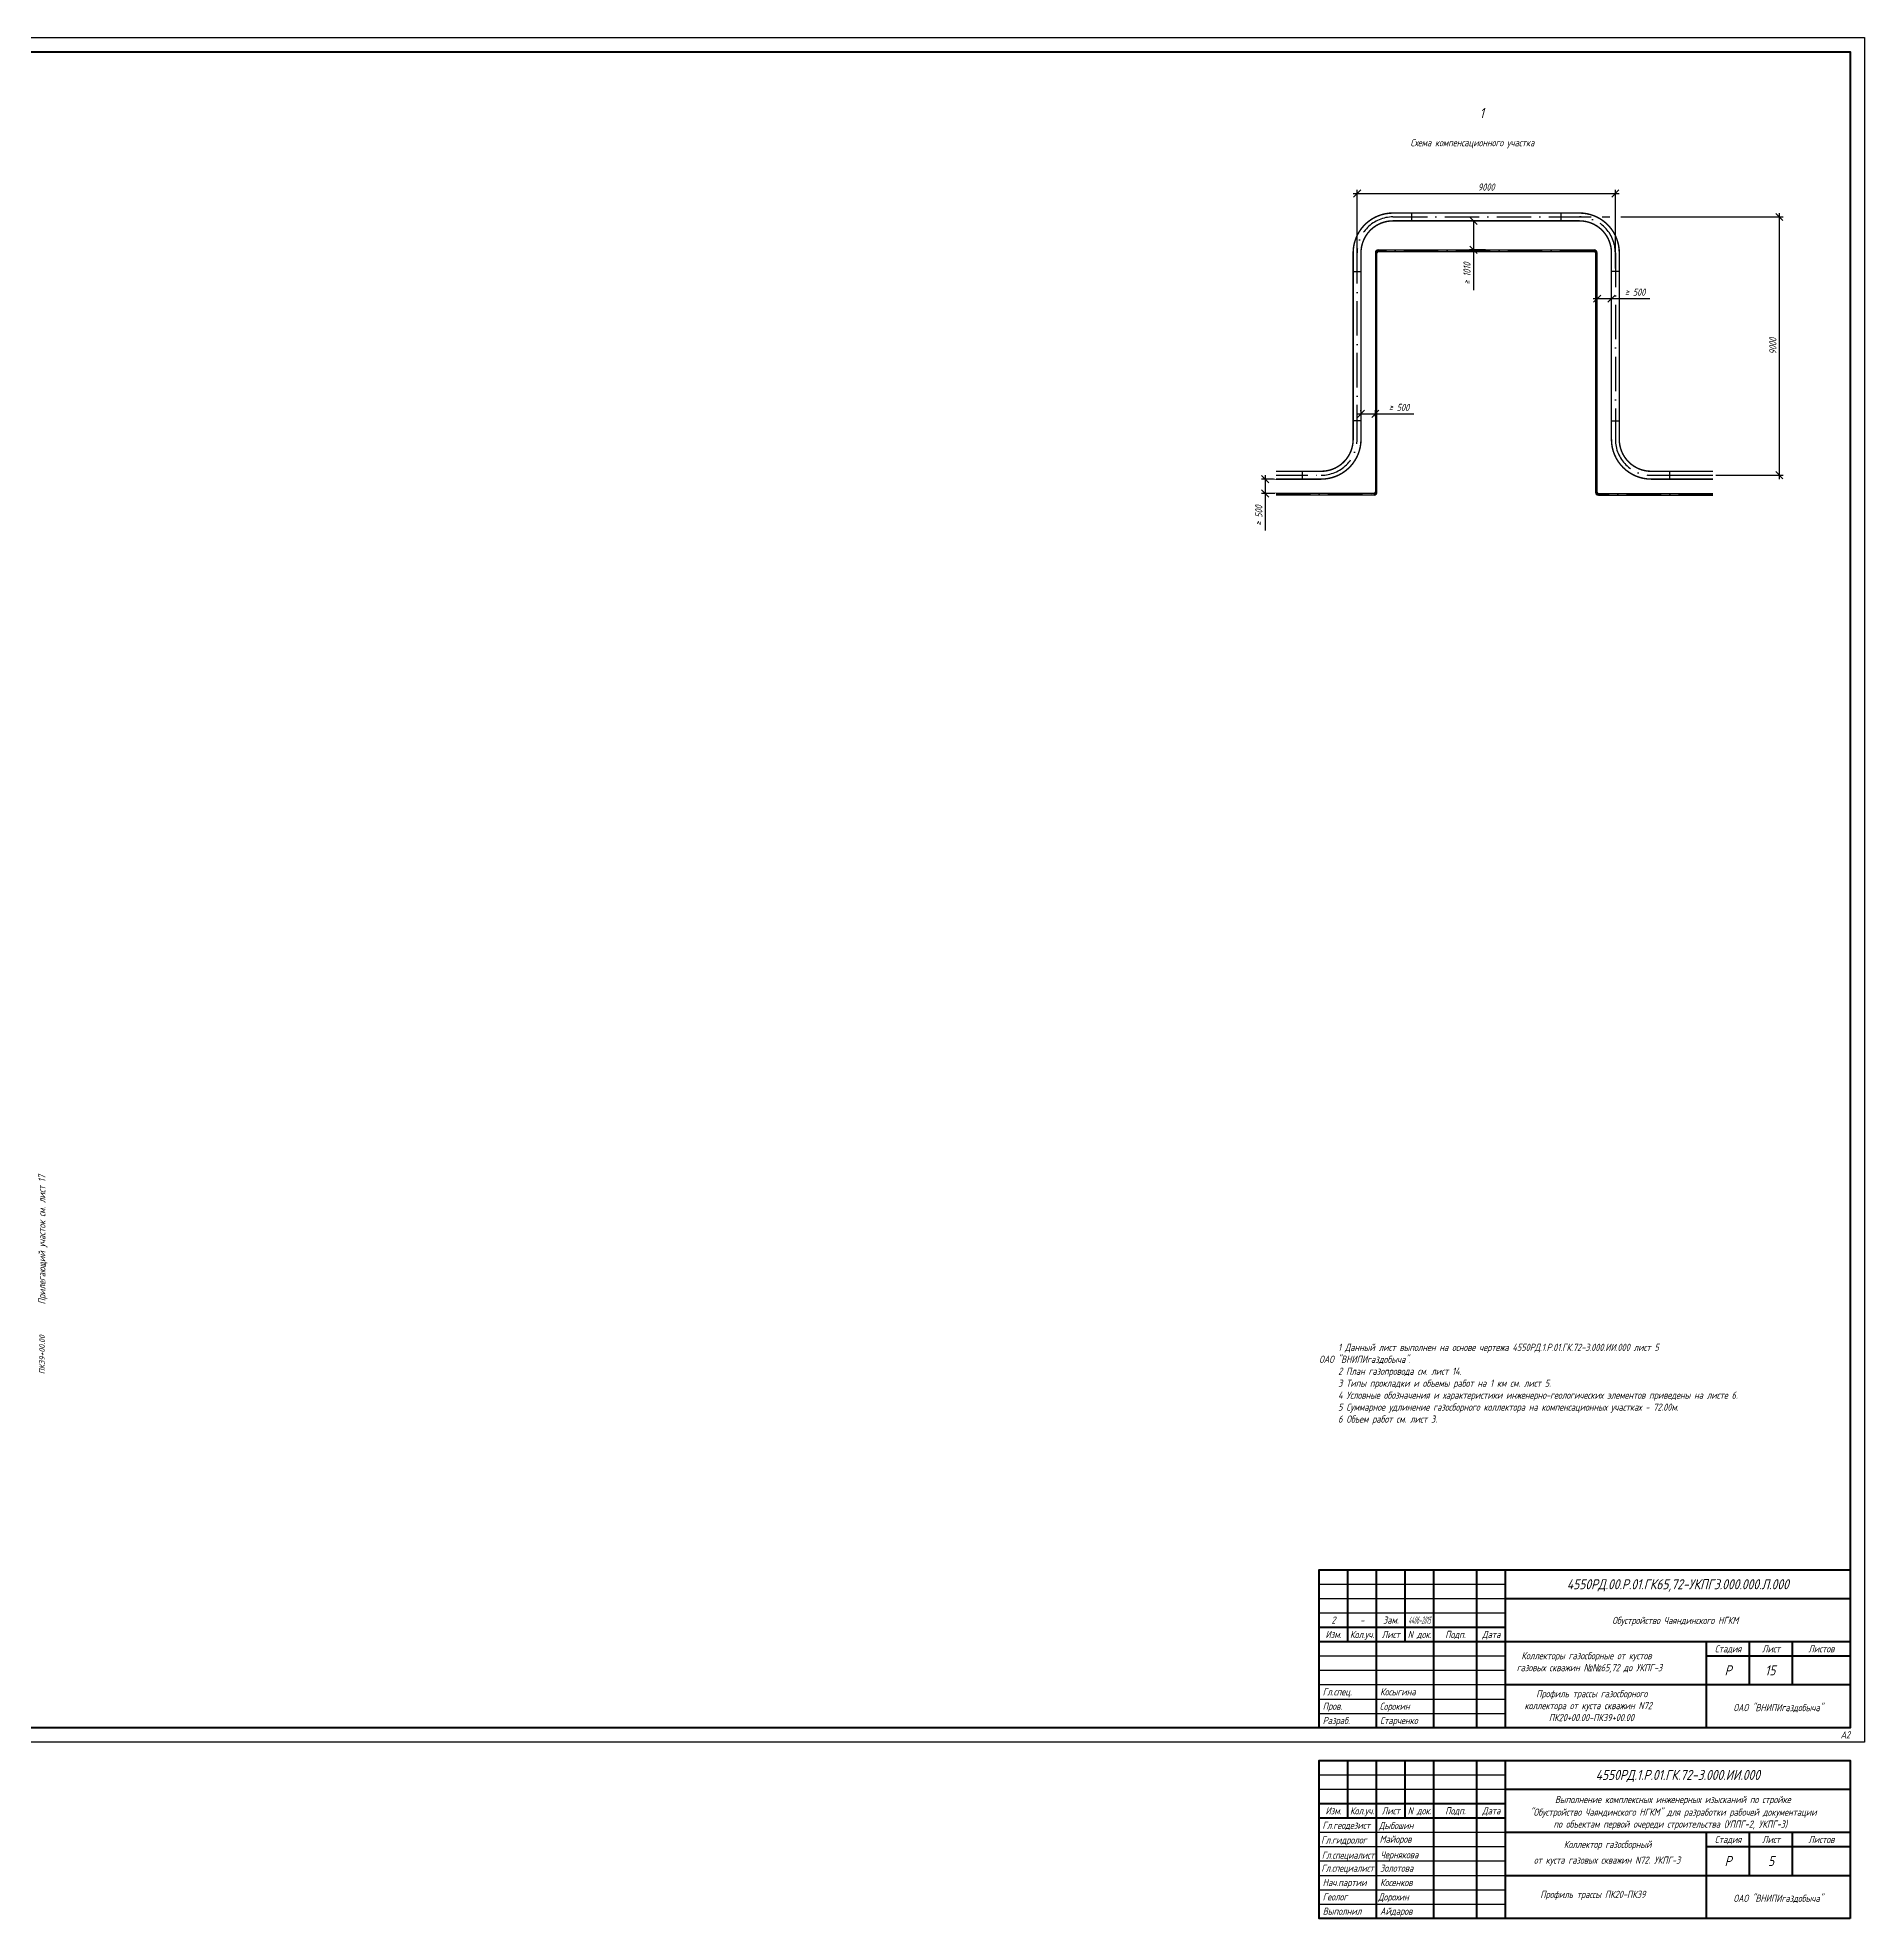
# Model space of a CAD drawing. Extents: x 0 to 1701, y -42 to 613.
# Drawn here: x 1065 to 1701, y -42 to 613 of the extents above; entities that cross this region are included whole.
import ezdxf
from ezdxf import colors
from ezdxf.entities.mleader import LeaderData, LeaderLine
from ezdxf.enums import TextEntityAlignment as Align
from ezdxf.math import Vec2, Vec3

# ---------------------------------------------------------------- set-up
doc = ezdxf.new("R2010")
doc.units = 0
doc.linetypes.add('ACAD_ISO10W100', pattern=[18, 12, -3, 0, -3])
doc.layers.add('ИИ_ОФОРМЛЕНИЕ_025', color=7, linetype='Continuous', lineweight=25)
doc.layers.add('ИИ_ПРОФИЛЬ_025', color=7, linetype='Continuous', lineweight=25)
doc.layers.add('ОМГ_текст', color=1, linetype='Continuous')
doc.layers.add('ТХ-Л', color=140, linetype='Continuous')
doc.styles.add('1', font='simplex.shx', dxfattribs={"width": 0.8, "height": 1.5})
doc.styles.add('VNIPISIMPLEXCUR', font='simplex.shx', dxfattribs={"width": 0.8, "oblique": 15})
doc.dimstyles.new('Алекс', dxfattribs={"dimtxt": 2.5, "dimasz": 2.5, "dimexe": 1.33, "dimexo": 1, "dimgap": 1, "dimtad": 1, "dimdec": 0, "dimlfac": 100, "dimrnd": 1, "dimzin": 0, "dimdsep": 46, "dimtxsty": 'Standard', "dimblk": 'OBLIQUE', "dimcen": 2.5, "dimdle": 1.33, "dimadec": 0, "dimazin": 0, "dimtfac": 1, "dimtdec": 0, "dimtofl": 0, "dimtmove": 0, "dimatfit": 3, "dimfxl": 1, "dimtolj": 1, "dimtzin": 0, "dimarcsym": 0})

# ---------------------------------------------------------------- blocks, each defined once
blk = doc.blocks.new('ИИ03А2Х4')
at = {"color": 0, "linetype": 'Continuous', "lineweight": 25}
blk.add_lwpolyline([(0, 0), (0, 594), (1682, 594), (1682, 0)], close=True, dxfattribs=at)
at = {"color": 0, "linetype": 'Continuous', "lineweight": 50}
blk.add_lwpolyline([(20, 5), (20, 589), (1677, 589), (1677, 5)], close=True, dxfattribs=at)
at = {"color": 0, "linetype": 'Continuous', "style": 'VNIPISIMPLEXCUR', "oblique": 15, "width": 0.8, "flags": 8}
blk.add_attdef('FORMAT', text='', height=2.5, dxfattribs=at).set_placement((1677, 1.25), align=Align.RIGHT)
blk = doc.blocks.new('ИИ01001')
at = {"color": 0, "linetype": 'Continuous', "lineweight": 50, "flags": 128}
blk.add_lwpolyline([(0, 0), (-185, 0), (-185, 55), (0, 55)], close=True, dxfattribs=at)
for points in [[(-175, 35), (-175, 55)], [(-165, 0), (-165, 55)], [(-155, 35), (-155, 55)], [(-145, 0), (-145, 55)], [(-130, 0), (-130, 55)], [(-120, 0), (-120, 55)], [(-185, 40), (-120, 40)], [(-120, 45), (0, 45)], [(-185, 35), (-120, 35)], [(-120, 30), (0, 30)], [(-50, 0), (-50, 30)], [(-35, 15), (-35, 30)], [(-20, 15), (-20, 30)], [(-50, 25), (0, 25)], [(-120, 15), (0, 15)]]:
    blk.add_lwpolyline(points, dxfattribs=at)
at = {"color": 0, "linetype": 'Continuous', "lineweight": 25, "flags": 128}
for points in [[(-185, 50), (-120, 50)], [(-185, 45), (-120, 45)], [(-185, 30), (-120, 30)], [(-185, 25), (-120, 25)], [(-185, 20), (-120, 20)], [(-185, 15), (-120, 15)], [(-185, 10), (-120, 10)], [(-185, 5), (-120, 5)]]:
    blk.add_lwpolyline(points, dxfattribs=at)
at = {"color": 0, "lineweight": 25, "style": 'VNIPISIMPLEXCUR', "oblique": 15}
for s, width, p in [('Изм.', 0.7, (-180, 36.25)), ('Кол.уч.', 0.7, (-170, 36.25)), ('Лист', 0.7, (-160, 36.25)), ('N док.', 0.7, (-150, 36.25)), ('Подп.', 0.7, (-137.5, 36.25)), ('Дата', 0.7, (-125, 36.25)), ('Стадия', 0.8, (-42.5, 26.25)), ('Лист', 0.8, (-27.5, 26.25)), ('Листов', 0.8, (-10, 26.25)), ('ОАО "ВНИПИгаздобыча"', 0.8, (-25, 5.75))]:
    blk.add_text(s, height=2.5, dxfattribs=dict(at, width=width)).set_placement(p, align=Align.CENTER)
at = {"color": 0, "lineweight": 25, "style": 'VNIPISIMPLEXCUR', "oblique": 15, "flags": 8}
for tag, width, p in [('А14_3', 0.7, (-180, 51.25)), ('А16_3', 0.7, (-160, 51.25)), ('А18_3', 0.7, (-137.5, 51.25)), ('А19_3', 0.5, (-125, 51.25)), ('А14_2', 0.7, (-180, 46.25)), ('А16_2', 0.7, (-160, 46.25)), ('А18_2', 0.7, (-137.5, 46.25)), ('А19_2', 0.5, (-125, 46.25)), ('А14_1', 0.7, (-180, 41.25)), ('А16_1', 0.7, (-160, 41.25)), ('А18_1', 0.7, (-137.5, 41.25)), ('А19_1', 0.5, (-125, 41.25)), ('А2_1', 0.8, (-60, 41.25)), ('А2_3', 0.8, (-60, 31.25)), ('А2_2', 0.8, (-60, 36.25)), ('А3_1', 0.8, (-85, 26.25)), ('А3_2', 0.8, (-85, 21.25)), ('А3_3', 0.8, (-85, 16.25)), ('А4_1', 0.8, (-85, 11.25)), ('А4_2', 0.8, (-85, 6.25)), ('А4_3', 0.8, (-85, 1.25))]:
    blk.add_attdef(tag, text='', height=2.5, dxfattribs=dict(at, width=width)).set_placement(p, align=Align.CENTER)
at = {"color": 0, "lineweight": 35, "style": 'VNIPISIMPLEXCUR', "oblique": 15, "width": 0.8, "flags": 8}
for tag, p in [('А1', (-60, 48.25)), ('А6', (-42.5, 18.25)), ('А7', (-27.5, 18.25)), ('А8', (-10, 18.25))]:
    blk.add_attdef(tag, text='', height=3.5, dxfattribs=at).set_placement(p, align=Align.CENTER)
at = {"color": 0, "lineweight": 25, "style": 'VNIPISIMPLEXCUR', "oblique": 15, "width": 0.7, "flags": 8}
for tag, p in [('А10_7', (-183.75, 31.25)), ('А11_7', (-163.75, 31.25)), ('А10_6', (-183.75, 26.25)), ('А11_6', (-163.75, 26.25)), ('А10_5', (-183.75, 21.25)), ('А11_5', (-163.75, 21.25)), ('А10_4', (-183.75, 16.25)), ('А10_3', (-183.75, 11.25)), ('А11_4', (-163.75, 16.25)), ('А11_3', (-163.75, 11.25)), ('А10_2', (-183.75, 6.25)), ('А11_2', (-163.75, 6.25)), ('А10_1', (-183.75, 1.25)), ('А11_1', (-163.75, 1.25))]:
    blk.add_attdef(tag, p, '', height=2.5, dxfattribs=at)
blk = doc.blocks.new('_Oblique')
at = {"color": 0, "linetype": 'ByBlock', "lineweight": -2}
blk.add_line((-0.5, -0.5), (0.5, 0.5), dxfattribs=at)
blk = doc.blocks.new('*D24')
at = {"layer": 'Defpoints', "color": 0, "transparency": 16777216}
for p in [(1614.3, 558.65), (1524.3, 531.48), (1614.3, 531.48)]:
    blk.add_point(p, dxfattribs=at)
at = {"layer": 'ТХ-Л', "color": 0, "lineweight": -2, "transparency": 16777216}
for p, q in [((1522.97, 558.65), (1615.63, 558.65)), ((1524.3, 532.48), (1524.3, 559.98)), ((1614.3, 532.48), (1614.3, 559.98))]:
    blk.add_line(p, q, dxfattribs=at)
at = {"layer": 'ТХ-Л', "color": 0, "lineweight": -2, "transparency": 16777216, "xscale": 2.5, "yscale": 2.5, "zscale": 2.5, "rotation": 180}
blk.add_blockref('_Oblique', (1524.3, 558.65), dxfattribs=at)
at = {"layer": 'ТХ-Л', "color": 0, "lineweight": -2, "transparency": 16777216, "xscale": 2.5, "yscale": 2.5, "zscale": 2.5}
blk.add_blockref('_Oblique', (1614.3, 558.65), dxfattribs=at)
at = {"layer": 'ТХ-Л', "color": 0, "transparency": 16777216, "insert": (1569.3, 560.9), "char_height": 2.5, "attachment_point": 5, "style": 'VNIPISIMPLEXCUR'}
blk.add_mtext('\\A1;9000', dxfattribs=at)
blk = doc.blocks.new('*D25')
at = {"layer": 'Defpoints', "color": 0, "transparency": 16777216}
for p in [(1595.3, 550.48), (1633.3, 460.48), (1671.41, 460.48)]:
    blk.add_point(p, dxfattribs=at)
at = {"layer": 'ТХ-Л', "color": 0, "lineweight": -2, "transparency": 16777216}
for p, q in [((1671.41, 551.81), (1671.41, 459.15)), ((1596.3, 550.48), (1605.92, 550.48)), ((1609.67, 550.48), (1612.42, 550.48)), ((1616.17, 550.48), (1672.74, 550.48)), ((1634.3, 460.48), (1672.74, 460.48))]:
    blk.add_line(p, q, dxfattribs=at)
at = {"layer": 'ТХ-Л', "color": 0, "lineweight": -2, "transparency": 16777216, "xscale": 2.5, "yscale": 2.5, "zscale": 2.5}
for p, rotation in [((1671.41, 550.48), 90), ((1671.41, 460.48), 270)]:
    blk.add_blockref('_Oblique', p, dxfattribs=dict(at, rotation=rotation))
at = {"layer": 'ТХ-Л', "color": 0, "transparency": 16777216, "insert": (1669.16, 505.48), "char_height": 2.5, "attachment_point": 5, "rotation": 90, "style": 'VNIPISIMPLEXCUR'}
blk.add_mtext('\\A1;9000', dxfattribs=at)
blk = doc.blocks.new('*D20')
at = {"layer": 'Defpoints', "color": 0, "transparency": 16777216}
for p in [(1525.66, 481.85), (1530.66, 481.85), (1530.66, 479.93)]:
    blk.add_point(p, dxfattribs=at)
at = {"layer": 'ТХ-Л', "color": 0, "lineweight": -2, "transparency": 16777216}
for p, q in [((1524.33, 481.85), (1530.66, 481.85)), ((1525.66, 482.85), (1525.66, 483.18)), ((1530.66, 480.93), (1530.66, 483.18)), ((1530.66, 481.85), (1544.09, 481.85))]:
    blk.add_line(p, q, dxfattribs=at)
at = {"layer": 'ТХ-Л', "color": 0, "lineweight": -2, "transparency": 16777216, "xscale": 2.5, "yscale": 2.5, "zscale": 2.5, "rotation": 180}
blk.add_blockref('_Oblique', (1525.66, 481.85), dxfattribs=at)
at = {"layer": 'ТХ-Л', "color": 0, "lineweight": -2, "transparency": 16777216, "xscale": 2.5, "yscale": 2.5, "zscale": 2.5}
blk.add_blockref('_Oblique', (1530.66, 481.85), dxfattribs=at)
at = {"layer": 'ТХ-Л', "color": 0, "transparency": 16777216, "insert": (1538.91, 484.1), "char_height": 2.5, "attachment_point": 5, "style": 'VNIPISIMPLEXCUR'}
blk.add_mtext('\\A1;≥ 500', dxfattribs=at)
blk = doc.blocks.new('*D21')
at = {"layer": 'Defpoints', "color": 0, "transparency": 16777216}
for p in [(1497.62, 459.11), (1492.27, 454.11), (1497.62, 454.11)]:
    blk.add_point(p, dxfattribs=at)
at = {"layer": 'ТХ-Л', "color": 0, "lineweight": -2, "transparency": 16777216}
for p, q in [((1496.62, 459.11), (1490.94, 459.11)), ((1492.27, 460.44), (1492.27, 454.11)), ((1496.62, 454.11), (1490.94, 454.11)), ((1492.27, 454.11), (1492.27, 441.25))]:
    blk.add_line(p, q, dxfattribs=at)
at = {"layer": 'ТХ-Л', "color": 0, "lineweight": -2, "transparency": 16777216, "xscale": 2.5, "yscale": 2.5, "zscale": 2.5}
for p, rotation in [((1492.27, 459.11), 90), ((1492.27, 454.11), 270)]:
    blk.add_blockref('_Oblique', p, dxfattribs=dict(at, rotation=rotation))
at = {"layer": 'ТХ-Л', "color": 0, "transparency": 16777216, "insert": (1490.02, 446.43), "char_height": 2.5, "attachment_point": 5, "rotation": 90, "style": 'VNIPISIMPLEXCUR'}
blk.add_mtext('\\A1;≥ 500', dxfattribs=at)
blk = doc.blocks.new('*D22')
at = {"layer": 'Defpoints', "color": 0, "transparency": 16777216}
for p in [(1564.84, 549.11), (1569.99, 549.11), (1569.99, 539.01)]:
    blk.add_point(p, dxfattribs=at)
at = {"layer": 'ТХ-Л', "color": 0, "lineweight": -2, "transparency": 16777216}
for p, q in [((1568.99, 549.11), (1563.51, 549.11)), ((1564.84, 549.11), (1564.84, 537.68)), ((1568.99, 539.01), (1563.51, 539.01)), ((1564.84, 539.01), (1564.84, 525.01))]:
    blk.add_line(p, q, dxfattribs=at)
at = {"layer": 'ТХ-Л', "color": 0, "lineweight": -2, "transparency": 16777216, "xscale": 2.5, "yscale": 2.5, "zscale": 2.5}
for p, rotation in [((1564.84, 549.11), 90), ((1564.84, 539.01), 270)]:
    blk.add_blockref('_Oblique', p, dxfattribs=dict(at, rotation=rotation))
at = {"layer": 'ТХ-Л', "color": 0, "transparency": 16777216, "insert": (1562.59, 530.76), "char_height": 2.5, "attachment_point": 5, "rotation": 90, "style": 'VNIPISIMPLEXCUR'}
blk.add_mtext('\\A1;≥ 1010', dxfattribs=at)
blk = doc.blocks.new('*D23')
at = {"layer": 'Defpoints', "color": 0, "transparency": 16777216}
for p in [(1607.93, 522.01), (1612.93, 522.01), (1612.93, 520.09)]:
    blk.add_point(p, dxfattribs=at)
at = {"layer": 'ТХ-Л', "color": 0, "lineweight": -2, "transparency": 16777216}
for p, q in [((1606.6, 522.01), (1612.93, 522.01)), ((1607.93, 523.01), (1607.93, 523.34)), ((1612.93, 521.09), (1612.93, 523.34)), ((1612.93, 522.01), (1626.36, 522.01))]:
    blk.add_line(p, q, dxfattribs=at)
at = {"layer": 'ТХ-Л', "color": 0, "lineweight": -2, "transparency": 16777216, "xscale": 2.5, "yscale": 2.5, "zscale": 2.5, "rotation": 180}
blk.add_blockref('_Oblique', (1607.93, 522.01), dxfattribs=at)
at = {"layer": 'ТХ-Л', "color": 0, "lineweight": -2, "transparency": 16777216, "xscale": 2.5, "yscale": 2.5, "zscale": 2.5}
blk.add_blockref('_Oblique', (1612.93, 522.01), dxfattribs=at)
at = {"layer": 'ТХ-Л', "color": 0, "transparency": 16777216, "insert": (1621.18, 524.26), "char_height": 2.5, "attachment_point": 5, "style": 'VNIPISIMPLEXCUR'}
blk.add_mtext('\\A1;≥ 500', dxfattribs=at)

msp = doc.modelspace()

# ---------------------------------------------------------------- linework, layer by layer
at = {"layer": 'ИИ_ОФОРМЛЕНИЕ_025', "linetype": 'Continuous', "lineweight": 50, "flags": 128}
msp.add_lwpolyline([(1696.065, 23.975), (1511.065, 23.975), (1511.065, 78.975), (1696.065, 78.975)], close=True, dxfattribs=at)
for points in [[(1521.065, 53.975), (1521.065, 78.975)], [(1531.065, 23.975), (1531.065, 78.975)], [(1541.065, 53.975), (1541.065, 78.975)], [(1551.065, 23.975), (1551.065, 78.975)], [(1566.065, 23.975), (1566.065, 78.975)], [(1576.065, 23.975), (1576.065, 78.975)], [(1576.065, 68.975), (1696.065, 68.975)], [(1511.065, 58.975), (1576.065, 58.975)], [(1511.065, 53.975), (1576.065, 53.975)], [(1576.065, 53.975), (1696.065, 53.975)], [(1646.065, 23.975), (1646.065, 53.975)], [(1661.065, 38.975), (1661.065, 53.975)], [(1676.065, 38.975), (1676.065, 53.975)], [(1646.065, 48.975), (1696.065, 48.975)], [(1576.065, 38.975), (1696.065, 38.975)]]:
    msp.add_lwpolyline(points, dxfattribs=at)
at = {"layer": 'ИИ_ОФОРМЛЕНИЕ_025', "linetype": 'Continuous', "lineweight": 25, "flags": 128}
for points in [[(1511.065, 73.975), (1576.065, 73.975)], [(1511.065, 68.975), (1576.065, 68.975)], [(1511.065, 63.975), (1576.065, 63.975)], [(1511.065, 53.975), (1576.065, 53.975)], [(1511.065, 48.975), (1576.065, 48.975)], [(1511.065, 43.975), (1576.065, 43.975)], [(1511.065, 38.975), (1576.065, 38.975)], [(1511.065, 33.975), (1576.065, 33.975)], [(1511.065, 28.975), (1576.065, 28.975)]]:
    msp.add_lwpolyline(points, dxfattribs=at)
at = {"layer": 'ТХ-Л', "linetype": 'ACAD_ISO10W100'}
for p, q in [((1530.946, 537.976), (1530.946, 454.576)), ((1606.896, 538.726), (1531.696, 538.726)), ((1607.646, 537.976), (1607.646, 454.576)), ((1496.057, 453.826), (1530.196, 453.826)), ((1648.306, 453.812), (1608.396, 453.812))]:
    msp.add_line(p, q, dxfattribs=at)
at = {"layer": 'ТХ-Л', "const_width": 0.5}
for points in [[(1496.057, 461.841), (1511.796, 461.841, 0.4142136), (1522.931, 472.976), (1522.931, 537.976, -0.4142136), (1536.796, 551.841), (1601.796, 551.841, -0.4142136), (1615.661, 537.976), (1615.661, 472.97, 0.4140655), (1626.791, 461.835), (1648.306, 461.824)], [(1496.057, 459.111), (1511.796, 459.111, 0.4142136), (1525.661, 472.976), (1525.661, 537.976, -0.4142136), (1536.796, 549.111), (1601.796, 549.111, -0.4142136), (1612.931, 537.976), (1612.931, 472.97, 0.4140655), (1626.789, 459.105), (1648.304, 459.094)]]:
    msp.add_lwpolyline(points, format="xyb", dxfattribs=at)
at = {"layer": 'ТХ-Л', "ltscale": 100}
for points in [[(1543.296, 551.841), (1543.296, 549.111)], [(1595.296, 551.841), (1595.296, 549.111)], [(1531.231, 537.976), (1530.661, 537.976)], [(1530.661, 537.976), (1530.661, 454.576)], [(1531.231, 454.576), (1531.231, 537.976)], [(1531.696, 538.441), (1531.696, 539.011)], [(1531.696, 539.011), (1606.896, 539.011)], [(1531.696, 538.441), (1606.896, 538.441)], [(1606.896, 538.441), (1606.896, 539.011)], [(1607.361, 537.976), (1607.931, 537.976)], [(1607.361, 537.976), (1607.361, 454.576)], [(1607.931, 454.576), (1607.931, 537.976)], [(1522.931, 531.476), (1525.661, 531.476)], [(1615.661, 531.476), (1612.931, 531.476)], [(1525.661, 479.476), (1522.931, 479.476)], [(1612.931, 479.476), (1615.661, 479.476)], [(1505.296, 459.111), (1505.296, 461.841)], [(1633.296, 459.111), (1633.296, 461.841)], [(1530.196, 454.111), (1496.057, 454.111)], [(1530.196, 453.541), (1496.057, 453.541)], [(1530.196, 454.111), (1530.196, 453.541)], [(1530.661, 454.576), (1531.231, 454.576)], [(1607.931, 454.562), (1607.361, 454.562)], [(1608.396, 454.097), (1608.396, 453.527)], [(1608.396, 454.097), (1648.306, 454.097)], [(1608.396, 453.527), (1648.306, 453.527)]]:
    msp.add_lwpolyline(points, dxfattribs=at)
at = {"layer": 'ТХ-Л', "linetype": 'ACAD_ISO10W100'}
msp.add_lwpolyline([(1495.167, 460.476), (1511.796, 460.476, 0.4142136), (1524.296, 472.976), (1524.296, 537.976, -0.4142136), (1536.796, 550.476), (1601.796, 550.476, -0.4142136), (1614.296, 537.976), (1614.296, 472.97, 0.4140655), (1626.79, 460.47), (1650.952, 460.475)], format="xyb", dxfattribs=at)
at = {"layer": 'ТХ-Л', "ltscale": 100}
for centre, radius, start, end in [((1531.696, 537.976), 1.035, 90, 180), ((1531.696, 537.976), 0.75, 90, 180), ((1531.696, 537.976), 0.465, 90, 180), ((1606.896, 537.976), 1.035, 0, 90), ((1606.896, 537.976), 0.75, 0, 90), ((1606.896, 537.976), 0.465, 0, 90), ((1530.196, 454.576), 0.75, 270, 0), ((1530.196, 454.576), 1.035, 270, 0), ((1530.196, 454.576), 0.465, 270, 0), ((1608.396, 454.562), 1.035, 180, 270), ((1608.396, 454.562), 0.75, 180, 270), ((1608.396, 454.562), 0.465, 180, 270)]:
    msp.add_arc(centre, radius, start, end, dxfattribs=at)

# ---------------------------------------------------------------- block references
at = {"layer": 'ИИ_ОФОРМЛЕНИЕ_025'}
msp.add_blockref('ИИ03А2Х4', (19.065, 18.975), dxfattribs=at).add_auto_attribs({'FORMAT': 'A2'})
ref = msp.add_blockref('ИИ01001', (1696.065, -42.476), dxfattribs=at)
ref.add_attrib('А1', '4550РД.1.Р.01.ГК.72-3.000.ИИ.000', dxfattribs={"layer": '0', "color": 0, "linetype": 'Continuous', "lineweight": 35, "height": 3.5, "style": 'VNIPISIMPLEXCUR', "oblique": 15, "width": 0.8, "flags": 8}).set_placement((1636.065, 5.774), align=Align.CENTER)
ref.add_attrib('А2_1', 'Выполнение комплексных инженерных изысканий по стройке', dxfattribs={"layer": '0', "color": 0, "linetype": 'Continuous', "lineweight": 25, "height": 2.5, "style": 'VNIPISIMPLEXCUR', "oblique": 15, "width": 0.75, "flags": 8}).set_placement((1634.319, -2.295), align=Align.CENTER)
ref.add_attrib('А2_2', ' "Обустройство Чаяндинского НГКМ" для разработки рабочей документации  ', dxfattribs={"layer": '0', "color": 0, "linetype": 'Continuous', "lineweight": 25, "height": 2.5, "style": 'VNIPISIMPLEXCUR', "oblique": 15, "width": 0.75, "flags": 8}).set_placement((1635.159, -6.706), align=Align.CENTER)
ref.add_attrib('А2_3', 'по объектам первой очереди строительства (УППГ-2, УКПГ-3)', dxfattribs={"layer": '0', "color": 0, "linetype": 'Continuous', "lineweight": 25, "height": 2.5, "style": 'VNIPISIMPLEXCUR', "oblique": 15, "width": 0.75, "flags": 8}).set_placement((1633.465, -10.864), align=Align.CENTER)
ref.add_attrib('А3_1', 'Коллектор газосборный', dxfattribs={"layer": '0', "color": 0, "linetype": 'Continuous', "lineweight": 25, "height": 2.5, "style": 'VNIPISIMPLEXCUR', "oblique": 15, "width": 0.8, "flags": 8}).set_placement((1611.609, -17.928), align=Align.CENTER)
ref.add_attrib('А3_2', 'от куста газовых скважин N72. УКПГ-3', dxfattribs={"layer": '0', "color": 0, "linetype": 'Continuous', "lineweight": 25, "height": 2.5, "style": 'VNIPISIMPLEXCUR', "oblique": 15, "width": 0.8, "flags": 8}).set_placement((1611.415, -23.415), align=Align.CENTER)
ref.add_attrib('А4_2', 'Профиль трассы ПК20-ПК39', (1588.136, -35.355), dxfattribs={"layer": '0', "color": 0, "linetype": 'Continuous', "lineweight": 25, "height": 2.5, "style": 'VNIPISIMPLEXCUR', "oblique": 15, "width": 0.75, "flags": 8})
ref.add_attrib('А6', 'Р', dxfattribs={"layer": '0', "color": 0, "linetype": 'Continuous', "lineweight": 35, "height": 3.5, "style": 'VNIPISIMPLEXCUR', "oblique": 15, "width": 0.8, "flags": 8}).set_placement((1653.565, -24.226), align=Align.CENTER)
ref.add_attrib('А7', '5', dxfattribs={"layer": '0', "color": 0, "linetype": 'Continuous', "lineweight": 35, "height": 3.5, "style": 'VNIPISIMPLEXCUR', "oblique": 15, "width": 0.8, "flags": 8}).set_placement((1668.565, -24.226), align=Align.CENTER)
ref.add_attrib('А10_1', 'Выполнил', (1512.315, -41.226), dxfattribs={"layer": '0', "color": 0, "linetype": 'Continuous', "lineweight": 25, "height": 2.5, "style": 'VNIPISIMPLEXCUR', "oblique": 15, "width": 0.7, "flags": 8})
ref.add_attrib('А11_1', 'Айдаров', (1532.315, -41.226), dxfattribs={"layer": '0', "color": 0, "linetype": 'Continuous', "lineweight": 25, "height": 2.5, "style": 'VNIPISIMPLEXCUR', "oblique": 15, "width": 0.7, "flags": 8})
ref.add_attrib('А10_2', 'Геолог', (1512.315, -36.226), dxfattribs={"layer": '0', "color": 0, "linetype": 'Continuous', "lineweight": 25, "height": 2.5, "style": 'VNIPISIMPLEXCUR', "oblique": 15, "width": 0.7, "flags": 8})
ref.add_attrib('А11_2', 'Дорохин', (1531.657, -36.252), dxfattribs={"layer": '0', "color": 0, "linetype": 'Continuous', "lineweight": 25, "height": 2.5, "style": 'VNIPISIMPLEXCUR', "oblique": 15, "width": 0.75, "flags": 8})
ref.add_attrib('А10_3', 'Нач.партии', (1512.315, -31.226), dxfattribs={"layer": '0', "color": 0, "linetype": 'Continuous', "lineweight": 25, "height": 2.5, "style": 'VNIPISIMPLEXCUR', "oblique": 15, "width": 0.7, "flags": 8})
ref.add_attrib('А11_3', 'Косенков', (1532.315, -31.226), dxfattribs={"layer": '0', "color": 0, "linetype": 'Continuous', "lineweight": 25, "height": 2.5, "style": 'VNIPISIMPLEXCUR', "oblique": 15, "width": 0.7, "flags": 8})
ref.add_attrib('А10_4', 'Гл.специалист', (1511.857, -26.226), dxfattribs={"layer": '0', "color": 0, "linetype": 'Continuous', "lineweight": 25, "height": 2.5, "style": 'VNIPISIMPLEXCUR', "oblique": 15, "width": 0.65, "flags": 8})
ref.add_attrib('А11_4', 'Золотова ', (1532.315, -26.226), dxfattribs={"layer": '0', "color": 0, "linetype": 'Continuous', "lineweight": 25, "height": 2.5, "style": 'VNIPISIMPLEXCUR', "oblique": 15, "width": 0.7, "flags": 8})
ref.add_attrib('А10_5', 'Гл.специалист', dxfattribs={"layer": '0', "color": 0, "linetype": 'Continuous', "lineweight": 25, "height": 2.5, "style": 'VNIPISIMPLEXCUR', "oblique": 15, "width": 0.65, "flags": 8}).set_placement((1521.131, -21.706), align=Align.CENTER)
ref.add_attrib('А11_5', 'Чернякова', dxfattribs={"layer": '0', "color": 0, "linetype": 'Continuous', "lineweight": 25, "height": 2.5, "style": 'VNIPISIMPLEXCUR', "oblique": 15, "width": 0.7, "flags": 8}).set_placement((1539.059, -21.561), align=Align.CENTER)
ref.add_attrib('А10_6', 'Гл.гидролог', (1511.759, -16.404), dxfattribs={"layer": '0', "color": 0, "linetype": 'Continuous', "lineweight": 25, "height": 2.5, "style": 'VNIPISIMPLEXCUR', "oblique": 15, "width": 0.7, "flags": 8})
ref.add_attrib('А11_6', 'Майоров', (1532.155, -16.115), dxfattribs={"layer": '0', "color": 0, "linetype": 'Continuous', "lineweight": 25, "height": 2.5, "style": 'VNIPISIMPLEXCUR', "oblique": 15, "width": 0.7, "flags": 8})
ref.add_attrib('А10_7', 'Гл.геодезист', (1512.212, -11.286), dxfattribs={"layer": '0', "color": 0, "linetype": 'Continuous', "lineweight": 25, "height": 2.5, "style": 'VNIPISIMPLEXCUR', "oblique": 15, "width": 0.7, "flags": 8})
ref.add_attrib('А11_7', 'Дыбошин', (1531.923, -11.375), dxfattribs={"layer": '0', "color": 0, "linetype": 'Continuous', "lineweight": 25, "height": 2.5, "style": 'VNIPISIMPLEXCUR', "oblique": 15, "width": 0.7, "flags": 8})

# ---------------------------------------------------------------- texts
at = {"color": 4, "ltscale": 100, "insert": (1576.065, 50.326), "char_height": 2.5, "attachment_point": 1, "style": 'VNIPISIMPLEXCUR'}
msp.add_mtext_dynamic_manual_height_columns('\\pi5.4906;Коллекторы газосборные от кустов \\P\\pi3.8713;газовых скважин {\\fArial|b0|i0|c204|p34;№№}65,72 до УКПГ-3', width=69.07635, gutter_width=25, heights=[13.503], dxfattribs=at)
at = {"layer": 'ИИ_ОФОРМЛЕНИЕ_025', "linetype": 'Continuous', "ltscale": 100, "style": 'VNIPISIMPLEXCUR', "oblique": 15, "width": 0.8}
for s, height, p in [('4550РД.00.Р.01.ГК65,72-УКПГ3.000.000.Л.000', 3.5, (1636.065, 72.225)), ('Обустройство Чаяндинского НГКМ', 2.5, (1635.169, 60.121)), ('Р', 3.5, (1653.565, 42.225)), ('15', 3.5, (1668.271, 42.225))]:
    msp.add_text(s, height=height, dxfattribs=at).set_placement(p, align=Align.CENTER)
at = {"layer": 'ИИ_ОФОРМЛЕНИЕ_025', "lineweight": 25, "style": 'VNIPISIMPLEXCUR', "oblique": 15}
for s, width, p in [('2', 0.7, (1516.065, 60.225)), ('-', 0.7, (1526.065, 60.225)), ('Зам.', 0.7, (1536.065, 60.225)), ('4406-2015', 0.4, (1546.065, 60.225)), ('Изм.', 0.7, (1516.065, 55.225)), ('Кол.уч.', 0.7, (1526.065, 55.225)), ('Лист', 0.7, (1536.065, 55.225)), ('N док.', 0.7, (1546.065, 55.225)), ('Подп.', 0.7, (1558.565, 55.225)), ('Дата', 0.7, (1571.065, 55.225)), ('Стадия', 0.8, (1653.565, 50.225)), ('Лист', 0.8, (1668.565, 50.225)), ('Листов', 0.8, (1686.065, 50.225)), ('ОАО "ВНИПИгаздобыча"', 0.8, (1671.065, 29.725))]:
    msp.add_text(s, height=2.5, dxfattribs=dict(at, width=width)).set_placement(p, align=Align.CENTER)
at = {"layer": 'ИИ_ОФОРМЛЕНИЕ_025', "linetype": 'Continuous', "ltscale": 100, "style": 'VNIPISIMPLEXCUR', "oblique": 15}
for s, width, p in [('Гл.спец.', 0.7, (1512.315, 35.225)), ('Косыгина', 0.7, (1532.315, 35.225)), ('Разраб.', 0.7, (1512.315, 25.225)), ('Пров.', 0.7, (1512.315, 30.225)), ('Сорокин', 0.75, (1532.172, 30.2)), ('Старченко', 0.7, (1532.315, 25.225))]:
    msp.add_text(s, height=2.5, dxfattribs=dict(at, width=width)).set_placement(p)
at = {"layer": 'ИИ_ПРОФИЛЬ_025', "style": 'VNIPISIMPLEXCUR', "oblique": 15, "width": 0.8}
msp.add_text('ПК39+00.00', height=2, rotation=90.0052, dxfattribs=at).set_placement((1067.065, 153.976), align=Align.CENTER)
at = {"layer": 'ОМГ_текст', "color": 230, "linetype": 'Continuous', "lineweight": 25, "ltscale": 2, "insert": (1511.065, 157.785), "char_height": 2.5, "width": 185, "attachment_point": 1, "style": 'VNIPISIMPLEXCUR'}
msp.add_mtext('{\\C7;     1 Данный лист выполнен на основе чертежа 4550РД.1.Р.01.ГК.72-3.000.ИИ.000 лист 5 \\PОАО "ВНИПИгаздобыча".\\P     2 План газопровода см. лист 14.\\P     3 Типы прокладки и объемы работ на 1 км см. лист 5.\\P     4 Условные обозначения и характеристики инженерно-геологических элементов приведены на листе 6. \\P    \\C1; \\C0;5\\Fromans|c204; Суммарное удлинение газосборного коллектора на компенсационных участках - 72.00м.\\Fromans|c0;\\P\\Fsimplex|c204;\\H0.99996x;\\C1;     \\C7;6 Объем работ см. лист 3.\\P^I}', dxfattribs=at)
at = {"layer": 'ТХ-Л', "style": '1', "oblique": 15, "width": 0.8}
msp.add_text('Прилегающий участок см. лист 17', height=2.5, rotation=89.999982, dxfattribs=at).set_placement((1067.278, 194.051), align=Align.CENTER)
at = {"layer": 'ТХ-Л', "ltscale": 100, "insert": (1542.889, 577.604), "char_height": 2.5, "attachment_point": 1, "style": 'VNIPISIMPLEXCUR'}
msp.add_mtext_dynamic_manual_height_columns('Схема компенсационного участка', width=59.36275, gutter_width=12.5, heights=[0], dxfattribs=at)
at = {"layer": 'ТХ-Л', "insert": (1577.995, 37.087), "char_height": 2.5, "attachment_point": 1, "style": 'VNIPISIMPLEXCUR'}
msp.add_mtext_dynamic_manual_height_columns('\\pi8.7181;Профиль трассы газосборного \\P\\pi4.6374;коллектора от куста скважин N72 \\P\\pi13.114;ПК20+00.00-ПК39+00.00', width=65.9124, gutter_width=12.5, heights=[0], dxfattribs=at)

# ---------------------------------------------------------------- dimensions: what is measured, and where the dimension line sits
at = {"layer": 'ТХ-Л'}
dim = msp.add_linear_dim(base=(1614.296, 558.647), p1=(1524.296, 531.476), p2=(1614.296, 531.476), dimstyle='Алекс', override={"dimtxsty": 'VNIPISIMPLEXCUR'}, dxfattribs=at)
dim.commit()
dim.dimension.update_dxf_attribs({"geometry": '*D24', "text_midpoint": (1569.296, 560.897)})
dim = msp.add_linear_dim(base=(1671.41, 460.476), p1=(1595.296, 550.476), p2=(1633.296, 460.476), angle=90, dimstyle='Алекс', override={"dimtxsty": 'VNIPISIMPLEXCUR'}, dxfattribs=at)
dim.commit()
dim.dimension.update_dxf_attribs({"geometry": '*D25', "text_midpoint": (1669.16, 505.476)})
dim = msp.add_linear_dim(base=(1564.844, 549.111), p1=(1569.992, 539.011), p2=(1569.992, 549.111), angle=90, text='≥ <>', dimstyle='Алекс', override={"dimtxsty": 'VNIPISIMPLEXCUR'}, dxfattribs=at)
dim.commit()
dim.dimension.update_dxf_attribs({"geometry": '*D22', "text_midpoint": (1564.844, 530.761), "dimtype": 160})
for base, p1, p2, picture, middle in [((1612.931, 522.01), (1607.931, 522.01), (1612.931, 520.089), '*D23', (1621.182, 522.01)), ((1530.661, 481.848), (1525.661, 481.848), (1530.661, 479.928), '*D20', (1538.912, 481.848))]:
    dim = msp.add_linear_dim(base=base, p1=p1, p2=p2, text='≥ <>', dimstyle='Алекс', override={"dimtxsty": 'VNIPISIMPLEXCUR'}, dxfattribs=at)
    dim.commit()
    dim.dimension.update_dxf_attribs({"geometry": picture, "text_midpoint": middle, "dimtype": 160})
dim = msp.add_linear_dim(base=(1492.265, 454.111), p1=(1497.616, 459.111), p2=(1497.616, 454.111), angle=270, text='≥ <>', dimstyle='Алекс', override={"dimtxsty": 'VNIPISIMPLEXCUR'}, dxfattribs=at)
dim.commit()
dim.dimension.update_dxf_attribs({"geometry": '*D21', "text_midpoint": (1490.015, 446.432)})

# ---------------------------------------------------------------- next in the draw order: wipeouts: each hides what was drawn before it
at = {"ltscale": 100}
for points in [[(1496.057, 459.111), (1496.057, 461.841), (1494.833, 462.176), (1494.833, 459.446)], [(1648.304, 459.094), (1648.304, 461.824), (1649.275, 462.18), (1649.275, 459.45)], [(1496.057, 453.541), (1496.057, 454.111), (1495.65, 454.111), (1495.65, 453.541)], [(1648.306, 453.527), (1648.306, 454.097), (1648.889, 454.097), (1648.889, 453.527)]]:
    msp.add_wipeout(points, dxfattribs=at).dxf.layer = 'ТХ-Л'

# ---------------------------------------------------------------- next in the draw order: leaders
at = {"layer": 'ТХ-Л', "ltscale": 100}
ml = msp.add_multileader_mtext('Standard', dxfattribs=at)
ml.set_content('1\\P', color=256, style='VNIPISIMPLEXCUR')
ml.set_leader_properties()
ml.build(insert=Vec2(0, 0))
ml.multileader.update_dxf_attribs({"leader_type": 0, "has_dogleg": 0, "text_left_attachment_type": 0, "text_right_attachment_type": 0, "dogleg_length": 0.36})
ctx = ml.context
ctx.base_point, ctx.char_height = Vec3(1565.024, 588.436), 3.5
ctx.left_attachment, ctx.right_attachment = 0, 0
notes = []
notes.append((ctx, [(0, (0, 0, 0), (0, 0), (1, 0), 1, [])]))
ctx.mtext.insert, ctx.mtext.flow_direction = Vec3(1567.024, 588.436), 5
for ctx, leaders in notes:
    for number, flags, end, landing, length, lines in leaders:
        leader = LeaderData()
        leader.index, (leader.has_last_leader_line, leader.has_dogleg_vector, leader.attachment_direction) = number, flags
        leader.last_leader_point, leader.dogleg_vector, leader.dogleg_length = Vec3(end), Vec3(landing), length
        for number, points, colour, breaks in lines:
            line = LeaderLine()
            line.index, line.vertices, line.color, line.breaks = number, Vec3.list(points), colors.encode_raw_color(colour), breaks
            leader.lines.append(line)
        ctx.leaders.append(leader)

doc.saveas('drawing.dxf')
